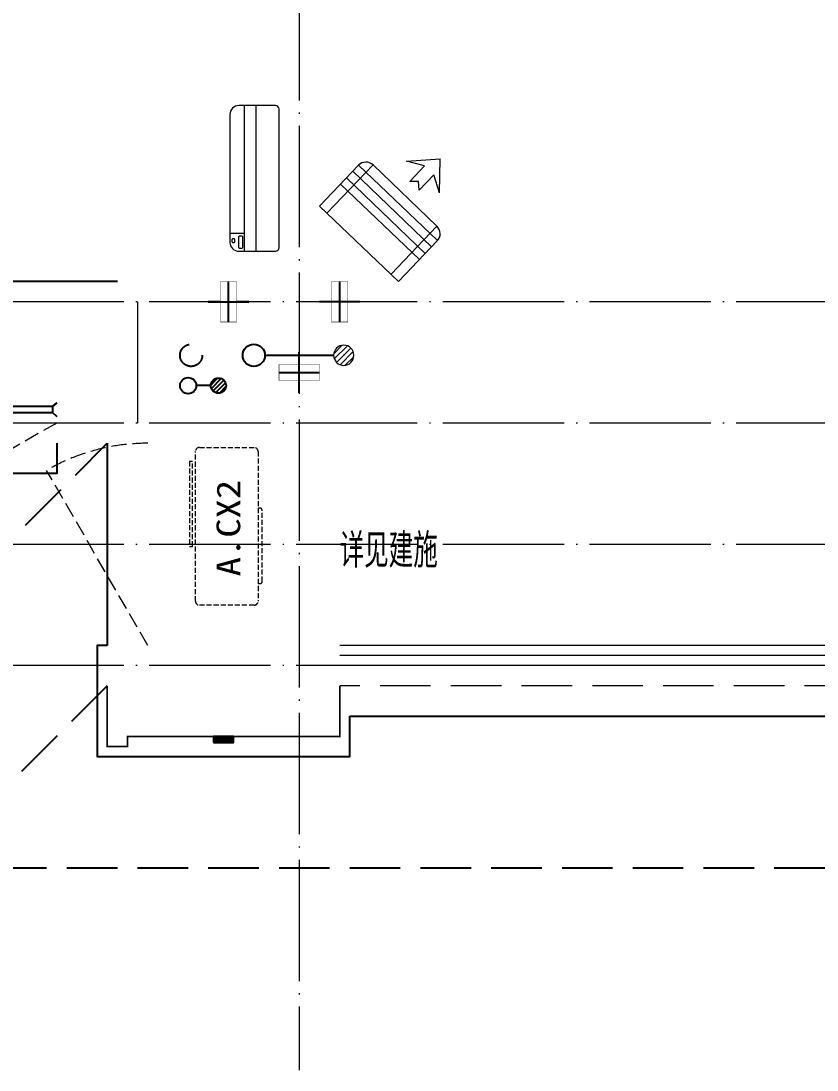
# Model space of a CAD drawing. Extents: x -518115 to 1124316, y -209821 to 1628073.
# Drawn here: x 830040 to 833978, y 670657 to 675846 of the extents above; entities that cross this region are included whole.
import ezdxf

# ---------------------------------------------------------------- set-up
doc = ezdxf.new("R2010")
doc.units = 0
doc.header["$LTSCALE"] = 1000
doc.header["$MEASUREMENT"] = 0
doc.linetypes.add('DASH', pattern=[0.35, 0.25, -0.1])
doc.linetypes.add('DOTE', pattern=[2.42, 2, -0.2, 0.02, -0.2])
for name, color, linetype in [('3-栏杆1', 135, 'Continuous'), ('3.5方案汇报，与郭总、侯月琴确定户型_t8$0$2020.03.04 -1安徽标准化洋房户型(UA）_t8_t8$0$看线', 154, 'Continuous'), ('EQUIP_地漏', 7, 'Continuous'), ('PUB_TEXT', 4, 'Continuous'), ('VPIPE-凝结', 150, 'Continuous'), ('VPIPE-废水', 31, 'Continuous'), ('VPIPE-雨水', 4, 'DASH'), ('卫生间', 6, 'Continuous'), ('机电标识类', 1, 'Continuous'), ('看线', 251, 'Continuous'), ('立面', 73, 'Continuous'), ('铝合金', 144, 'Continuous')]:
    doc.layers.add(name, color=color, linetype=linetype)
for name, color, linetype, lineweight in [('DOTE', 19, 'DOTE', 9), ('LVTRY', 1, 'Continuous', 13), ('WINDOW', 144, 'Continuous', 15), ('平面-栏杆', 135, 'Continuous', 15), ('平面-看线', 45, 'Continuous', 15), ('平面-空调室内机', 176, 'Continuous', 9), ('平面-空调预留孔', 173, 'Continuous', 15), ('空调', 76, 'Continuous', 13)]:
    doc.layers.add(name, color=color, linetype=linetype, lineweight=lineweight)
doc.styles.add('_TCH_AXIS', font='COMPLEX', dxfattribs={"bigfont": 'GBCBIG'})
doc.styles.add('黑体', font='')
doc.styles.get('黑体').set_extended_font_data('SimHei')

# ---------------------------------------------------------------- blocks, each defined once
blk = doc.blocks.new('ferre')
at = {"layer": '平面-空调预留孔', "linetype": 'DASH', "ltscale": 0.1}
for p, q in [((93392.7, 115403.5), (93392.7, 115393.5)), ((93765.6, 115393.5), (93765.6, 115403.5)), ((93402.7, 115383.5), (93755.6, 115383.5))]:
    blk.add_line(p, q, dxfattribs=at)
blk.add_lwpolyline([(94045.9, 115403.5), (93305.9, 115403.5, -0.414214), (93285.9, 115423.5), (93285.9, 115693.5, -0.414214), (93305.9, 115713.5), (94045.9, 115713.5, -0.414214), (94065.9, 115693.5), (94065.9, 115423.5, -0.414214)], format="xyb", close=True, dxfattribs=at)
blk.add_lwpolyline([(93996.7, 115742.6), (93576.8, 115742.6), (93576.8, 115727.5), (93996.7, 115727.5)], close=True, dxfattribs=at)
for centre, start, end in [((93402.7, 115393.5), 180, 270), ((93755.6, 115393.5), 270, 0)]:
    blk.add_arc(centre, 10, start, end, dxfattribs=at)
at = {"layer": '平面-空调预留孔', "color": 251, "linetype": 'DASH', "ltscale": 0.1, "true_color": 0x636466, "style": '黑体', "width": 1.2}
blk.add_text('A.CX2', height=117.05, dxfattribs=at).set_placement((93428.3, 115492.1))
blk = doc.blocks.new('fergve')
at = {"layer": '平面-空调预留孔', "linetype": 'DASH', "ltscale": 0.1}
blk.add_blockref('ferre', (25670, -60415.8), dxfattribs=at)
blk = doc.blocks.new('dasdasf1sa2f31as32f')
for p, q in [((-116, 585.6), (43.3, 640.5)), ((82.7, 476.6), (43.3, 640.5)), ((-22.8, 585.5), (-116, 585.6)), ((-22.8, 585.5), (-73.4, 493.2)), ((-269.8, 524.3), (-427.7, 236.5)), ((-269.8, 524.3), (113.7, 314)), ((32.4, 555.1), (-18.1, 462.9)), ((82.7, 476.6), (32.4, 555.1)), ((-473.5, 259.7), (-339.5, 504)), ((114.7, 208.4), (-359.1, 468.2)), ((134.6, 245.5), (-338.8, 505.1)), ((-31.3, 504.4), (-73.4, 493.2)), ((-18.1, 462.9), (-31.3, 504.4)), ((92.6, 168.8), (-380.9, 428.5)), ((72.3, 131.9), (-401.1, 391.6)), ((113.7, 314), (-44.2, 26.2)), ((0, 0), (-473.5, 259.7)), ((134, 244.4), (0, 0))]:
    blk.add_line(p, q)
for centre, start, end in [((-294.5, 479.4), 61.2593, 151.2593), ((89, 269), 331.2593, 61.2593)]:
    blk.add_arc(centre, 51.3, start, end)
blk = doc.blocks.new('dongkong')
blk.add_wipeout([(-603756, 210771), (-603756, 210570.8), (-603836, 210570.8), (-603836, 210771)])
at = {"layer": '机电标识类', "color": 250, "linetype": 'DASH', "ltscale": 400}
for p, q in [((-603796, 210771), (-603796, 210570.8)), ((-603896, 210670.7), (-603696, 210670.7))]:
    blk.add_line(p, q, dxfattribs=at)
at = {"layer": '空调', "color": 6, "linetype": 'DASH', "const_width": 2}
blk.add_lwpolyline([(-603756, 210771), (-603756, 210570.8), (-603836, 210570.8), (-603836, 210771)], close=True, dxfattribs=at)
blk = doc.blocks.new('GDGDRGDGDRGDR')
at = {"layer": '平面-空调室内机', "ltscale": 0.3, "rotation": 89.99999999999999}
blk.add_blockref('dongkong', (634787.3, 1046278.1), dxfattribs=at)
at = {"layer": '平面-空调预留孔'}
for name, p, rotation in [('dasdasf1sa2f31as32f', (424606.8, 442932.1), 344.9999999966897), ('fergve', (478900.7, 322375.3), 90)]:
    blk.add_blockref(name, p, dxfattribs=dict(at, rotation=rotation))
at = {"layer": '平面-空调室内机', "ltscale": 0.3, "rotation": 180}
blk.add_blockref('dongkong', (-179479.5, 653502.9), dxfattribs=at)
blk = doc.blocks.new('$TwtSys$00000141')
at = {"color": 1}
for p, q in [((-47.1, 3.8), (-5, 45.9)), ((-47.1, 3.8), (-5, 45.9)), ((-43.6, -17.5), (17.5, 43.6)), ((-43.6, -17.5), (17.5, 43.6)), ((-33.2, -33.2), (33.2, 33.2)), ((-33.2, -33.2), (33.2, 33.2)), ((-16.2, -43.5), (43.8, 16.4)), ((-16.2, -43.5), (43.8, 16.4)), ((5.7, -46.1), (46.1, -5.7)), ((5.7, -46.1), (46.1, -5.7))]:
    blk.add_line(p, q, dxfattribs=at)
blk.add_circle((0, 0), 47, dxfattribs=at)
blk.add_circle((0, 0), 47, dxfattribs=at)
blk = doc.blocks.new('$lvtry$00000171')
for p, q in [((-74.2, 10.6), (-10.6, 74.2)), ((-69.8, -27.4), (27.4, 69.8)), ((-53, -53), (53, 53)), ((-27.4, -69.8), (69.8, 27.4)), ((10.6, -74.2), (74.2, -10.6))]:
    blk.add_line(p, q)
blk.add_circle((0, 0), 75)
blk.add_point((0, 0))
blk = doc.blocks.new('A$C001338C2')
for p, q in [((845, 303.6), (55, 303.6)), ((109.1, 214.8), (109.1, 303.6)), ((0, 248.6), (0, 22)), ((900, 22), (900, 248.6)), ((22, 0), (878, 0))]:
    blk.add_line(p, q)
at = {"lineweight": 5}
for p, q in [((900, 214.8), (0, 214.8)), ((900, 143.2), (0, 143.2))]:
    blk.add_line(p, q, dxfattribs=at)
for points in [[(73.1, 275), (56.8, 275, -0.414214), (51.3, 280.5), (51.3, 283.4, -0.414214), (56.8, 288.9), (73.1, 288.9, -0.414214), (78.6, 283.4), (78.6, 280.5, -0.414214)], [(89.2, 226.4), (22.2, 226.4, -0.414214), (16.7, 231.9), (16.7, 243.1, -0.414214), (22.2, 248.6), (89.2, 248.6, -0.414214), (94.7, 243.1), (94.7, 231.9, -0.414214)]]:
    blk.add_lwpolyline(points, format="xyb", close=True)
for centre, radius, start, end in [((55, 248.6), 55, 90, 180), ((845, 248.6), 55, 360, 90), ((22, 22), 22, 180, 270), ((878, 22), 22, 270, 360)]:
    blk.add_arc(centre, radius, start, end)
blk = doc.blocks.new('A$C148B7D8E')
at = {"layer": '卫生间', "color": 159, "linetype": 'DASH', "true_color": 0x22346e}
for p, q in [((1750, -900), (2650, 0)), ((2650, -1200), (1750, -2100))]:
    blk.add_line(p, q, dxfattribs=at)
blk.add_lwpolyline([(9400.3, 15400), (7700, 15400), (7700, 10800), (7300, 10800), (7300, 10000), (900, 10000), (900, 9000), (-900, 9000), (-900, -900), (1750, -900), (1750, -2100), (23450, -2100), (23450, -900), (25100, -900)], dxfattribs=at)
blk = doc.blocks.new('HFHFTHFD')
at = {"layer": 'DOTE', "linetype": 'DOTE', "ltscale": 0.3}
for p, q in [((424116.6, 601748.8), (424116.6, 593448.8)), ((472616.6, 597248.8), (418616.6, 597248.8)), ((423316.6, 597248.8), (423316.6, 596648.8)), ((472616.6, 596648.8), (418616.6, 596648.8)), ((472616.6, 596048.8), (418616.6, 596048.8)), ((472616.6, 595448.8), (418616.6, 595448.8))]:
    blk.add_line(p, q, dxfattribs=at)

msp = doc.modelspace()

# ---------------------------------------------------------------- hatches: boundary and pattern name
at = {"layer": '立面'}
h = msp.add_hatch(dxfattribs=at)
h.set_pattern_fill('ANSI31', color=251, scale=2)
h.set_pattern_definition([(45, (-57233.731, -123288.2907), (-2.24506403, 2.24506403), [])])
h.paths.add_polyline_path([(830991.6, 672277.2), (831091.6, 672277.2), (831091.6, 672307.2), (830991.6, 672307.2)])

# ---------------------------------------------------------------- linework, layer by layer
at = {"color": 30, "const_width": 8}
msp.add_lwpolyline([(830466.6, 672557.2), (830466.6, 672257.2), (830566.6, 672257.2), (830566.6, 672307.2), (831616.6, 672307.2), (831616.6, 672557.2)], dxfattribs=at)
at = {"layer": '3-栏杆1', "color": 5}
for p, q in [((830216.6, 673957.2), (830196.3, 673939.4)), ((830196.3, 673939.4), (830216.6, 673957.2)), ((830196.3, 673939.3), (828436.8, 673939.4)), ((828436.8, 673910.1), (830196.3, 673910)), ((830196.3, 673939.4), (830196.3, 673910.1)), ((830216.6, 673890.3), (830196.3, 673910.1)), ((830196.3, 673910.1), (830216.6, 673890.3))]:
    msp.add_line(p, q, dxfattribs=at)
at = {"layer": '3.5方案汇报，与郭总、侯月琴确定户型_t8$0$2020.03.04 -1安徽标准化洋房户型(UA）_t8_t8$0$看线', "ltscale": 10}
msp.add_line((830516.6, 674557.2), (828016.6, 674557.2), dxfattribs=at)
at = {"layer": 'WINDOW', "color": 250, "linetype": 'DASH', "ltscale": 0.3}
for points in [[(830216.6, 673857.2), (829653.4, 673532.5, -0.131485), (829566.6, 673857.2)], [(830666.6, 672757.2), (830166.6, 673623.2, -0.131652), (830666.6, 673757.2)]]:
    msp.add_lwpolyline(points, format="xyb", dxfattribs=at)
at = {"layer": '平面-栏杆'}
msp.add_lwpolyline([(836266.6, 672657.2), (831616.6, 672657.2)], dxfattribs=at)
at = {"layer": '平面-看线', "linetype": 'DASH'}
msp.add_lwpolyline([(836266.6, 672557.2), (831616.6, 672557.2)], dxfattribs=at)
at = {"layer": '看线', "color": 201}
msp.add_lwpolyline([(830216.6, 673757.2), (830216.6, 673607.2), (827666.6, 673607.2), (827666.6, 682007.2), (829316.7, 682007.2), (829316.7, 681857.2)], dxfattribs=at)
at = {"layer": '看线', "color": 202, "ltscale": 0.5}
for points in [[(830466.6, 673757.2), (830466.6, 672757.2)], [(831666.6, 672407.2), (836266.6, 672407.2)]]:
    msp.add_lwpolyline(points, dxfattribs=at)
at = {"layer": '立面', "color": 251}
msp.add_lwpolyline([(830991.6, 672277.2), (831091.6, 672277.2), (831091.6, 672307.2), (830991.6, 672307.2)], close=True, dxfattribs=at)
at = {"layer": '铝合金', "color": 6}
msp.add_lwpolyline([(830991.6, 672277.2), (831091.6, 672277.2), (831091.6, 672307.2), (830991.6, 672307.2)], close=True, dxfattribs=at)

# ---------------------------------------------------------------- texts
at = {"layer": 'PUB_TEXT', "style": '_TCH_AXIS'}
msp.add_text('详见建施', height=168.79, dxfattribs=at).set_placement((831615.8, 673141.9))

# ---------------------------------------------------------------- next in the draw order: block references
msp.add_blockref('GDGDRGDGDRGDR', (407300, 231625.1))

# ---------------------------------------------------------------- next in the draw order: linework, layer by layer
at = {"layer": 'VPIPE-凝结', "ltscale": 0.1}
msp.add_line((831246.6, 674192.2), (831586.6, 674192.2), dxfattribs=at)
msp.add_lwpolyline([(830979, 674042.2), (830906.6, 674042.2)], dxfattribs=at)
at = {"layer": 'VPIPE-凝结'}
msp.add_circle((830866.6, 674042.2), 40, dxfattribs=at)
at = {"layer": 'VPIPE-废水'}
msp.add_circle((831191.6, 674192.2), 55, dxfattribs=at)
at = {"layer": 'VPIPE-雨水'}
msp.add_circle((830881.6, 674192.2), 55, dxfattribs=at)
at = {"layer": '平面-栏杆'}
msp.add_lwpolyline([(836266.6, 672707.2), (831616.6, 672707.2)], dxfattribs=at)
at = {"layer": '平面-看线'}
msp.add_lwpolyline([(836266.6, 672757.2), (831616.6, 672757.2)], dxfattribs=at)
at = {"layer": '看线', "color": 201}
msp.add_lwpolyline([(830466.6, 672757.2), (830416.6, 672757.2), (830416.6, 672207.2), (831666.6, 672207.2), (831666.6, 672407.2)], dxfattribs=at)

# ---------------------------------------------------------------- next in the draw order: block references
at = {"layer": 'EQUIP_地漏', "xscale": -0.8, "yscale": -0.8, "zscale": 0.8, "rotation": 180}
msp.add_blockref('$TwtSys$00000141', (831016.6, 674042.2), dxfattribs=at)
at = {"layer": 'LVTRY', "xscale": -0.6666666667107825, "yscale": 0.6666666667107825, "rotation": 90.00000000602213}
msp.add_blockref('$lvtry$00000171', (831636.6, 674192.2), dxfattribs=at)
at = {"layer": '平面-空调室内机', "ltscale": 0.3, "rotation": 180}
msp.add_blockref('dongkong', (227270.4, 885128), dxfattribs=at)
at = {"layer": '平面-空调预留孔', "xscale": 0.800000000046565, "yscale": 0.800000000046565, "zscale": 0.800000000046565, "rotation": 90.00000023343017}
msp.add_blockref('A$C001338C2', (831316.5, 674707.2), dxfattribs=at)

# ---------------------------------------------------------------- next in the draw order: block references
at = {"layer": '平面-空调室内机', "ltscale": 0.3, "xscale": -1, "rotation": 180}
msp.add_blockref('dongkong', (1434862.5, 885128), dxfattribs=at)

# ---------------------------------------------------------------- next in the draw order: block references
for name, p in [('HFHFTHFD', (407300, 77208.4)), ('A$C148B7D8E', (827816.6, 673757.2))]:
    msp.add_blockref(name, p)

doc.saveas('drawing.dxf')
